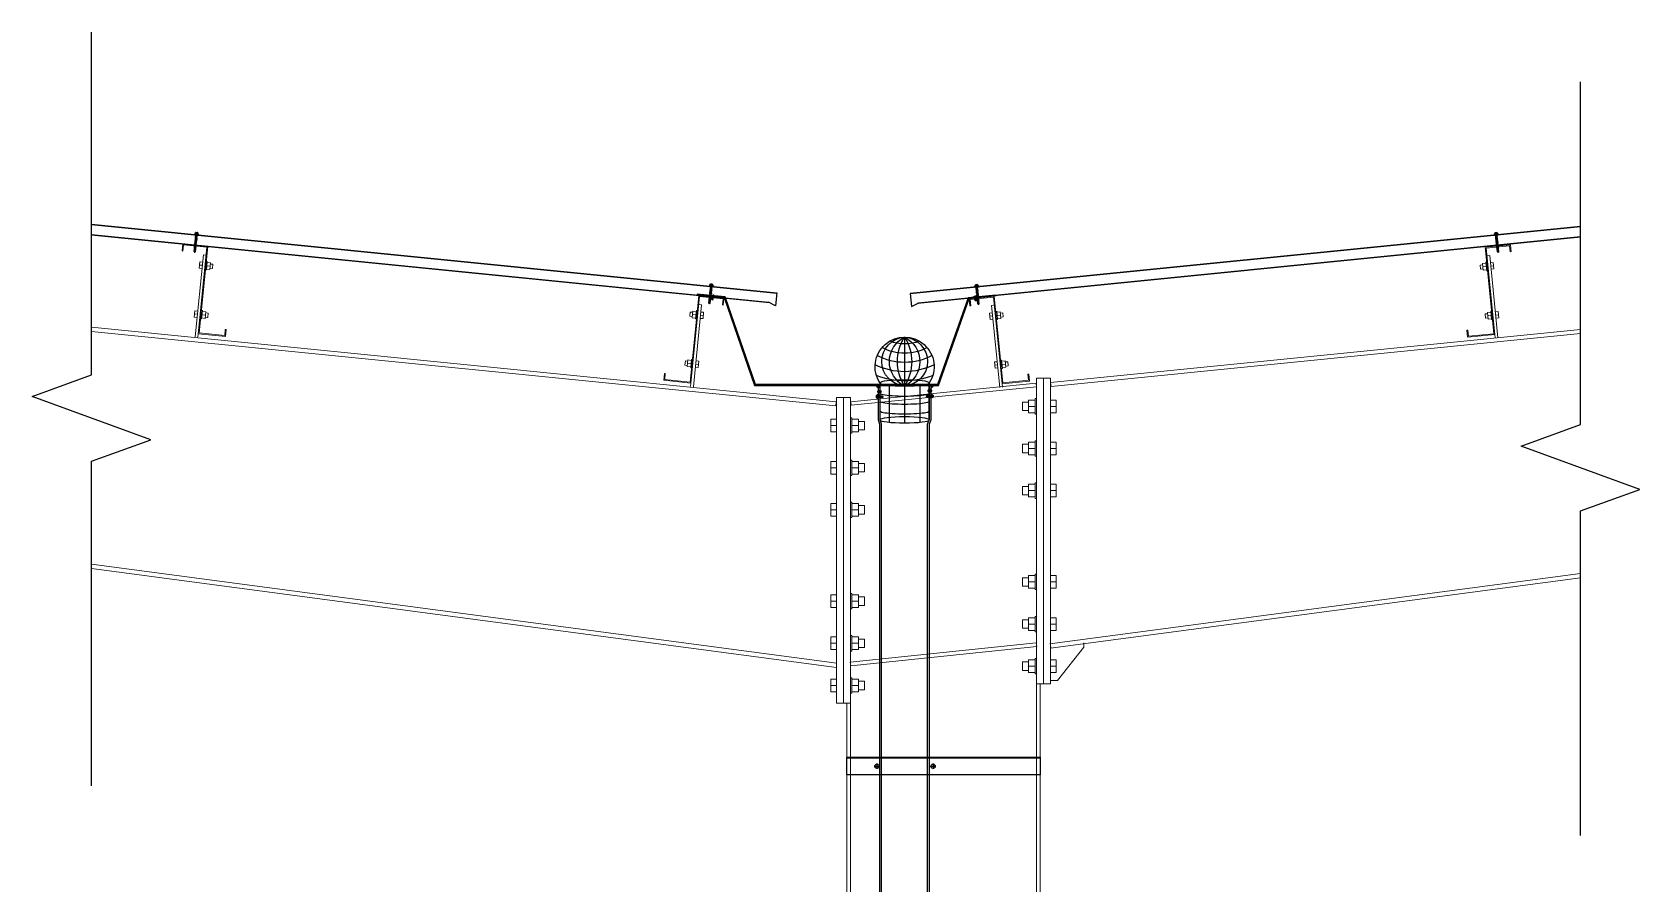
# Model space of a CAD drawing. Header units: inches. Extents: x 1359 to 46357, y -3807 to 191.
# Drawn here: x 24015.76 to 24061.56, y -758.87 to -734.62 of the extents above; entities that cross this region are included whole.
import ezdxf

# ---------------------------------------------------------------- set-up
doc = ezdxf.new("R2010")
doc.units = ezdxf.units.IN
doc.header["$MEASUREMENT"] = 0
doc.linetypes.add('DASHED2', pattern=[9.525, 6.35, -3.175])
for name, color, linetype in [('2', 2, 'Continuous'), ('DOWNPOUT', 52, 'Continuous'), ('flashing', 6, 'Continuous'), ('ROOFING', 4, 'Continuous'), ('STRUCTURE', 1, 'Continuous')]:
    doc.layers.add(name, color=color, linetype=linetype)
for name, color, linetype, lineweight in [('Bolt', 1, 'Continuous', 0), ('Part', 1, 'Continuous', 0), ('S-STEEL-BEAM', 3, 'Continuous', 0)]:
    doc.layers.add(name, color=color, linetype=linetype, lineweight=lineweight)

# ---------------------------------------------------------------- blocks, each defined once
blk = doc.blocks.new('*A550')
at = {"layer": 'S-STEEL-BEAM', "color": 2, "linetype": 'Continuous', "lineweight": 0}
for p, q in [((225.183, 328.905), (225.133, 328.905)), ((225.133, 328.905), (225.133, 316.326)), ((225.183, 328.905), (225.183, 316.326)), ((225.183, 316.326), (225.133, 316.326))]:
    blk.add_line(p, q, dxfattribs=at)
blk = doc.blocks.new('*A551')
at = {"layer": 'S-STEEL-BEAM', "color": 2, "linetype": 'Continuous', "lineweight": 0}
for p, q in [((222.483, 328.631), (222.433, 328.631)), ((222.433, 328.631), (222.433, 316.326)), ((222.483, 328.631), (222.483, 316.326)), ((222.483, 316.326), (222.433, 316.326))]:
    blk.add_line(p, q, dxfattribs=at)
blk = doc.blocks.new('*A552')
at = {"layer": 'S-STEEL-BEAM', "color": 2, "linetype": 'Continuous', "lineweight": 0}
blk.add_line((222.483, 332.87), (222.493, 332.871), dxfattribs=at)
blk = doc.blocks.new('*A570')
at = {"layer": 'S-STEEL-BEAM', "color": 2, "linetype": 'Continuous', "lineweight": 0}
for p, q in [((231.549, 335.008), (231.588, 335.012)), ((231.705, 333.843), (231.588, 335.012)), ((231.665, 333.839), (231.66, 333.889))]:
    blk.add_line(p, q, dxfattribs=at)
blk = doc.blocks.new('*A571')
at = {"layer": 'Bolt', "color": 7, "linetype": 'Continuous', "lineweight": 0}
for p, q in [((231.451, 334.878), (231.486, 334.881)), ((231.451, 334.878), (231.457, 334.818)), ((231.457, 334.818), (231.492, 334.822)), ((231.484, 334.899), (231.534, 334.904)), ((231.494, 334.804), (231.484, 334.899)), ((231.489, 334.851), (231.539, 334.856)), ((231.494, 334.804), (231.543, 334.809)), ((231.533, 334.916), (231.545, 334.917)), ((231.533, 334.916), (231.545, 334.797)), ((231.545, 334.797), (231.557, 334.798)), ((231.599, 334.908), (231.638, 334.912)), ((231.603, 334.863), (231.643, 334.867)), ((231.608, 334.818), (231.647, 334.822)), ((231.638, 334.912), (231.647, 334.822)), ((231.521, 334.181), (231.556, 334.185)), ((231.521, 334.181), (231.527, 334.122)), ((231.527, 334.122), (231.561, 334.125)), ((231.554, 334.202), (231.604, 334.207)), ((231.563, 334.108), (231.554, 334.202)), ((231.558, 334.155), (231.608, 334.16)), ((231.563, 334.108), (231.613, 334.113)), ((231.602, 334.22), (231.615, 334.221)), ((231.602, 334.22), (231.614, 334.1)), ((231.614, 334.1), (231.627, 334.101)), ((231.668, 334.211), (231.708, 334.215)), ((231.673, 334.166), (231.712, 334.17)), ((231.677, 334.122), (231.717, 334.125)), ((231.708, 334.215), (231.717, 334.125))]:
    blk.add_line(p, q, dxfattribs=at)
blk = doc.blocks.new('*A572')
at = {"layer": 'S-STEEL-BEAM', "color": 2, "linetype": 'Continuous', "lineweight": 0}
for p, q in [((225.333, 329.425), (225.341, 329.426)), ((225.808, 329.425), (225.433, 328.95)), ((225.808, 329.488), (225.808, 329.425)), ((225.433, 328.95), (225.333, 328.95))]:
    blk.add_line(p, q, dxfattribs=at)
blk = doc.blocks.new('*A573')
at = {"layer": 'Bolt', "color": 7, "linetype": 'Continuous', "lineweight": 0}
for p, q in [((225.113, 332.965), (225.113, 332.745)), ((225.113, 332.965), (225.133, 332.965)), ((224.933, 332.915), (224.933, 332.795)), ((224.933, 332.915), (225.018, 332.915)), ((224.933, 332.795), (225.018, 332.795)), ((225.018, 332.945), (225.018, 332.765)), ((225.018, 332.945), (225.113, 332.945)), ((225.018, 332.855), (225.113, 332.855)), ((225.018, 332.765), (225.113, 332.765)), ((225.113, 332.745), (225.133, 332.745)), ((225.333, 332.945), (225.412, 332.945)), ((225.333, 332.855), (225.412, 332.855)), ((225.333, 332.765), (225.412, 332.765)), ((225.412, 332.945), (225.412, 332.765)), ((224.933, 332.315), (224.933, 332.195)), ((224.933, 332.315), (225.018, 332.315)), ((225.018, 332.345), (225.018, 332.165)), ((225.018, 332.345), (225.113, 332.345)), ((225.113, 332.365), (225.113, 332.145)), ((225.113, 332.365), (225.133, 332.365)), ((225.333, 332.345), (225.412, 332.345)), ((225.412, 332.345), (225.412, 332.165)), ((224.933, 332.195), (225.018, 332.195)), ((225.018, 332.255), (225.113, 332.255)), ((225.018, 332.165), (225.113, 332.165)), ((225.113, 332.145), (225.133, 332.145)), ((225.333, 332.255), (225.412, 332.255)), ((225.333, 332.165), (225.412, 332.165)), ((224.933, 331.715), (224.933, 331.595)), ((224.933, 331.715), (225.018, 331.715)), ((224.933, 331.595), (225.018, 331.595)), ((225.018, 331.745), (225.018, 331.565)), ((225.018, 331.745), (225.113, 331.745)), ((225.018, 331.655), (225.113, 331.655)), ((225.113, 331.765), (225.113, 331.545)), ((225.113, 331.765), (225.133, 331.765)), ((225.333, 331.745), (225.412, 331.745)), ((225.333, 331.655), (225.412, 331.655)), ((225.412, 331.745), (225.412, 331.565)), ((225.018, 331.565), (225.113, 331.565)), ((225.113, 331.545), (225.133, 331.545)), ((225.333, 331.565), (225.412, 331.565)), ((225.018, 330.445), (225.018, 330.265)), ((225.018, 330.445), (225.113, 330.445)), ((225.113, 330.465), (225.113, 330.245)), ((225.113, 330.465), (225.133, 330.465)), ((225.333, 330.445), (225.412, 330.445)), ((225.412, 330.445), (225.412, 330.265)), ((224.933, 330.415), (224.933, 330.295)), ((224.933, 330.415), (225.018, 330.415)), ((224.933, 330.295), (225.018, 330.295)), ((225.018, 330.355), (225.113, 330.355)), ((225.018, 330.265), (225.113, 330.265)), ((225.113, 330.245), (225.133, 330.245)), ((225.333, 330.355), (225.412, 330.355)), ((225.333, 330.265), (225.412, 330.265)), ((224.933, 329.815), (224.933, 329.695)), ((224.933, 329.815), (225.018, 329.815)), ((225.018, 329.845), (225.018, 329.665)), ((225.018, 329.845), (225.113, 329.845)), ((225.018, 329.755), (225.113, 329.755)), ((225.113, 329.865), (225.113, 329.645)), ((225.113, 329.865), (225.133, 329.865)), ((225.333, 329.845), (225.412, 329.845)), ((225.333, 329.755), (225.412, 329.755)), ((225.412, 329.845), (225.412, 329.665)), ((224.933, 329.695), (225.018, 329.695)), ((225.018, 329.665), (225.113, 329.665)), ((225.113, 329.645), (225.133, 329.645)), ((225.333, 329.665), (225.412, 329.665)), ((224.933, 329.215), (224.933, 329.095)), ((224.933, 329.215), (225.018, 329.215)), ((224.933, 329.095), (225.018, 329.095)), ((225.018, 329.245), (225.018, 329.065)), ((225.018, 329.245), (225.113, 329.245)), ((225.018, 329.155), (225.113, 329.155)), ((225.018, 329.065), (225.113, 329.065)), ((225.113, 329.265), (225.113, 329.045)), ((225.113, 329.265), (225.133, 329.265)), ((225.333, 329.245), (225.412, 329.245)), ((225.333, 329.155), (225.412, 329.155)), ((225.333, 329.065), (225.412, 329.065)), ((225.412, 329.245), (225.412, 329.065)), ((225.113, 329.045), (225.133, 329.045))]:
    blk.add_line(p, q, dxfattribs=at)
blk = doc.blocks.new('*A574')
at = {"layer": 'S-STEEL-BEAM', "color": 2, "linetype": 'Continuous', "lineweight": 0}
for p, q in [((222.283, 328.631), (222.283, 332.981)), ((222.283, 332.981), (222.383, 332.981)), ((222.383, 328.631), (222.383, 332.981)), ((222.283, 328.631), (222.383, 328.631))]:
    blk.add_line(p, q, dxfattribs=at)
blk = doc.blocks.new('*A575')
at = {"layer": 'S-STEEL-BEAM', "color": 2, "linetype": 'Continuous', "lineweight": 0}
for p, q in [((222.383, 328.631), (222.383, 332.981)), ((222.383, 332.981), (222.483, 332.981)), ((222.483, 328.631), (222.483, 332.981)), ((222.383, 328.631), (222.483, 328.631))]:
    blk.add_line(p, q, dxfattribs=at)
blk = doc.blocks.new('*A576')
at = {"layer": 'Bolt', "color": 7, "linetype": 'Continuous', "lineweight": 0}
for p, q in [((222.204, 332.671), (222.283, 332.671)), ((222.204, 332.671), (222.204, 332.491)), ((222.204, 332.581), (222.283, 332.581)), ((222.483, 332.691), (222.503, 332.691)), ((222.503, 332.691), (222.503, 332.471)), ((222.503, 332.671), (222.598, 332.671)), ((222.503, 332.581), (222.598, 332.581)), ((222.598, 332.671), (222.598, 332.491)), ((222.598, 332.641), (222.683, 332.641)), ((222.598, 332.521), (222.683, 332.521)), ((222.683, 332.641), (222.683, 332.521)), ((222.204, 332.491), (222.283, 332.491)), ((222.483, 332.471), (222.503, 332.471)), ((222.598, 332.491), (222.503, 332.491)), ((222.204, 332.071), (222.283, 332.071)), ((222.204, 332.071), (222.204, 331.891)), ((222.483, 332.091), (222.503, 332.091)), ((222.503, 332.091), (222.503, 331.871)), ((222.503, 332.071), (222.598, 332.071)), ((222.598, 332.071), (222.598, 331.891)), ((222.598, 332.041), (222.683, 332.041)), ((222.683, 332.041), (222.683, 331.921)), ((222.204, 331.981), (222.283, 331.981)), ((222.204, 331.891), (222.283, 331.891)), ((222.483, 331.871), (222.503, 331.871)), ((222.503, 331.981), (222.598, 331.981)), ((222.598, 331.891), (222.503, 331.891)), ((222.598, 331.921), (222.683, 331.921)), ((222.204, 331.471), (222.283, 331.471)), ((222.204, 331.471), (222.204, 331.291)), ((222.204, 331.381), (222.283, 331.381)), ((222.483, 331.491), (222.503, 331.491)), ((222.503, 331.491), (222.503, 331.271)), ((222.503, 331.471), (222.598, 331.471)), ((222.503, 331.381), (222.598, 331.381)), ((222.598, 331.471), (222.598, 331.291)), ((222.598, 331.441), (222.683, 331.441)), ((222.683, 331.441), (222.683, 331.321)), ((222.204, 331.291), (222.283, 331.291)), ((222.483, 331.271), (222.503, 331.271)), ((222.598, 331.291), (222.503, 331.291)), ((222.598, 331.321), (222.683, 331.321)), ((222.204, 330.171), (222.283, 330.171)), ((222.204, 330.171), (222.204, 329.991)), ((222.204, 330.081), (222.283, 330.081)), ((222.204, 329.991), (222.283, 329.991)), ((222.483, 330.191), (222.503, 330.191)), ((222.503, 330.191), (222.503, 329.971)), ((222.503, 330.171), (222.598, 330.171)), ((222.503, 330.081), (222.598, 330.081)), ((222.598, 329.991), (222.503, 329.991)), ((222.598, 330.171), (222.598, 329.991)), ((222.598, 330.141), (222.683, 330.141)), ((222.598, 330.021), (222.683, 330.021)), ((222.683, 330.141), (222.683, 330.021)), ((222.483, 329.971), (222.503, 329.971)), ((222.204, 329.571), (222.283, 329.571)), ((222.204, 329.571), (222.204, 329.391)), ((222.483, 329.591), (222.503, 329.591)), ((222.503, 329.591), (222.503, 329.371)), ((222.503, 329.571), (222.598, 329.571)), ((222.598, 329.571), (222.598, 329.391)), ((222.598, 329.541), (222.683, 329.541)), ((222.683, 329.541), (222.683, 329.421)), ((222.204, 329.481), (222.283, 329.481)), ((222.204, 329.391), (222.283, 329.391)), ((222.483, 329.371), (222.503, 329.371)), ((222.503, 329.481), (222.598, 329.481)), ((222.598, 329.391), (222.503, 329.391)), ((222.598, 329.421), (222.683, 329.421)), ((222.204, 328.971), (222.283, 328.971)), ((222.204, 328.971), (222.204, 328.791)), ((222.204, 328.881), (222.283, 328.881)), ((222.483, 328.991), (222.503, 328.991)), ((222.503, 328.991), (222.503, 328.771)), ((222.503, 328.971), (222.598, 328.971)), ((222.503, 328.881), (222.598, 328.881)), ((222.598, 328.971), (222.598, 328.791)), ((222.598, 328.941), (222.683, 328.941)), ((222.683, 328.941), (222.683, 328.821)), ((222.204, 328.791), (222.283, 328.791)), ((222.483, 328.771), (222.503, 328.771)), ((222.598, 328.791), (222.503, 328.791)), ((222.598, 328.821), (222.683, 328.821))]:
    blk.add_line(p, q, dxfattribs=at)
blk = doc.blocks.new('*A577')
at = {"layer": 'Bolt', "color": 7, "linetype": 'Continuous', "lineweight": 0}
for p, q in [((220.202, 334.198), (220.196, 334.138)), ((220.196, 334.138), (220.23, 334.135)), ((220.202, 334.198), (220.236, 334.194)), ((220.229, 334.117), (220.238, 334.212)), ((220.229, 334.117), (220.278, 334.112)), ((220.233, 334.165), (220.283, 334.16)), ((220.238, 334.212), (220.288, 334.207)), ((220.289, 334.219), (220.277, 334.1)), ((220.277, 334.1), (220.29, 334.099)), ((220.289, 334.219), (220.302, 334.218)), ((220.343, 334.108), (220.383, 334.104)), ((220.348, 334.153), (220.387, 334.149)), ((220.352, 334.198), (220.392, 334.194)), ((220.392, 334.194), (220.383, 334.104)), ((220.132, 333.501), (220.126, 333.442)), ((220.126, 333.442), (220.161, 333.438)), ((220.132, 333.501), (220.167, 333.498)), ((220.159, 333.421), (220.168, 333.515)), ((220.159, 333.421), (220.209, 333.416)), ((220.164, 333.468), (220.214, 333.463)), ((220.168, 333.515), (220.218, 333.51)), ((220.219, 333.523), (220.208, 333.403)), ((220.219, 333.523), (220.232, 333.522)), ((220.274, 333.412), (220.313, 333.408)), ((220.278, 333.457), (220.318, 333.453)), ((220.283, 333.501), (220.322, 333.497)), ((220.322, 333.497), (220.313, 333.408)), ((220.208, 333.403), (220.22, 333.402))]:
    blk.add_line(p, q, dxfattribs=at)
blk = doc.blocks.new('*A578')
at = {"layer": 'S-STEEL-BEAM', "color": 2, "linetype": 'Continuous', "lineweight": 0}
for p, q in [((222.488, 332.921), (225.128, 333.185)), ((225.128, 333.185), (225.133, 333.135)), ((222.493, 332.871), (225.133, 333.135)), ((222.493, 332.871), (222.488, 332.921))]:
    blk.add_line(p, q, dxfattribs=at)
blk = doc.blocks.new('*A579')
at = {"layer": 'S-STEEL-BEAM', "color": 2, "linetype": 'Continuous', "lineweight": 0}
for p, q in [((222.48, 329.211), (225.13, 329.486)), ((225.136, 329.436), (222.486, 329.161)), ((225.13, 329.486), (225.136, 329.436)), ((222.486, 329.161), (222.48, 329.211))]:
    blk.add_line(p, q, dxfattribs=at)
blk = doc.blocks.new('*A580')
at = {"layer": 'S-STEEL-BEAM', "color": 2, "linetype": 'Continuous', "lineweight": 0}
for p, q in [((225.233, 328.905), (225.233, 333.255)), ((225.233, 333.255), (225.333, 333.255)), ((225.333, 328.905), (225.333, 333.255)), ((225.233, 328.905), (225.333, 328.905))]:
    blk.add_line(p, q, dxfattribs=at)
blk = doc.blocks.new('*A581')
at = {"layer": 'S-STEEL-BEAM', "color": 2, "linetype": 'Continuous', "lineweight": 0}
for p, q in [((225.133, 328.905), (225.133, 333.255)), ((225.133, 333.255), (225.233, 333.255)), ((225.233, 328.905), (225.233, 333.255)), ((225.133, 328.905), (225.233, 328.905))]:
    blk.add_line(p, q, dxfattribs=at)
blk = doc.blocks.new('*A589')
at = {"layer": 'S-STEEL-BEAM', "color": 2, "linetype": 'Continuous', "lineweight": 0}
for p, q in [((213.266, 335.012), (213.149, 333.845)), ((213.305, 335.008), (213.266, 335.012)), ((213.189, 333.841), (213.194, 333.889))]:
    blk.add_line(p, q, dxfattribs=at)
blk = doc.blocks.new('*A590')
at = {"layer": 'Bolt', "color": 7, "linetype": 'Continuous', "lineweight": 0}
for p, q in [((213.207, 334.822), (213.216, 334.912)), ((213.246, 334.818), (213.207, 334.822)), ((213.211, 334.867), (213.251, 334.863)), ((213.216, 334.912), (213.255, 334.908)), ((213.297, 334.798), (213.309, 334.797)), ((213.309, 334.917), (213.321, 334.916)), ((213.321, 334.916), (213.309, 334.797)), ((213.311, 334.809), (213.36, 334.804)), ((213.315, 334.856), (213.365, 334.851)), ((213.37, 334.899), (213.32, 334.904)), ((213.36, 334.804), (213.37, 334.899)), ((213.362, 334.822), (213.397, 334.818)), ((213.368, 334.881), (213.403, 334.878)), ((213.397, 334.822), (213.403, 334.878)), ((213.397, 334.818), (213.397, 334.822)), ((213.137, 334.125), (213.146, 334.215)), ((213.177, 334.122), (213.137, 334.125)), ((213.142, 334.17), (213.181, 334.166)), ((213.146, 334.215), (213.186, 334.211)), ((213.227, 334.101), (213.24, 334.1)), ((213.239, 334.221), (213.252, 334.22)), ((213.252, 334.22), (213.24, 334.1)), ((213.241, 334.113), (213.291, 334.108)), ((213.246, 334.16), (213.296, 334.155)), ((213.3, 334.202), (213.251, 334.207)), ((213.291, 334.108), (213.3, 334.202)), ((213.293, 334.125), (213.327, 334.122)), ((213.299, 334.185), (213.333, 334.181)), ((213.327, 334.122), (213.328, 334.126)), ((213.328, 334.126), (213.333, 334.181))]:
    blk.add_line(p, q, dxfattribs=at)
blk = doc.blocks.new('*A591')
at = {"layer": 'S-STEEL-BEAM', "color": 2, "linetype": 'Continuous', "lineweight": 0}
for p, q in [((220.246, 333.135), (220.363, 334.302)), ((220.323, 334.306), (220.363, 334.302)), ((220.206, 333.139), (220.211, 333.187))]:
    blk.add_line(p, q, dxfattribs=at)
blk = doc.blocks.new('*A592')
at = {"layer": 'S-STEEL-BEAM', "color": 2, "linetype": 'Continuous', "lineweight": 0}
for p, q in [((224.173, 334.396), (224.531, 334.432)), ((224.183, 334.297), (224.173, 334.396)), ((224.52, 334.418), (224.187, 334.385)), ((224.187, 334.385), (224.195, 334.298)), ((224.643, 333.187), (224.52, 334.418)), ((224.531, 334.432), (224.654, 333.201)), ((224.195, 334.298), (224.183, 334.297)), ((224.643, 333.187), (225.031, 333.226)), ((224.654, 333.201), (225.017, 333.237)), ((225.009, 333.324), (225.021, 333.325)), ((225.017, 333.237), (225.009, 333.324)), ((225.021, 333.325), (225.031, 333.226))]:
    blk.add_line(p, q, dxfattribs=at)
blk = doc.blocks.new('*A593')
at = {"layer": 'S-STEEL-BEAM', "color": 2, "linetype": 'Continuous', "lineweight": 0}
for p, q in [((231.524, 335.131), (231.882, 335.167)), ((231.647, 333.9), (231.524, 335.131)), ((231.871, 335.153), (231.537, 335.12)), ((231.66, 333.889), (231.537, 335.12)), ((231.879, 335.066), (231.871, 335.153)), ((231.892, 335.068), (231.879, 335.066)), ((231.882, 335.167), (231.892, 335.068)), ((231.262, 333.949), (231.275, 333.951)), ((231.272, 333.85), (231.262, 333.949)), ((231.66, 333.889), (231.272, 333.85)), ((231.275, 333.951), (231.284, 333.864)), ((231.284, 333.864), (231.647, 333.9))]:
    blk.add_line(p, q, dxfattribs=at)
blk = doc.blocks.new('*A600')
at = {"layer": 'S-STEEL-BEAM', "color": 2, "linetype": 'Continuous', "lineweight": 0}
for p, q in [((220.2, 333.201), (220.323, 334.432)), ((220.211, 333.187), (220.334, 334.418)), ((220.323, 334.432), (220.681, 334.396)), ((220.668, 334.385), (220.334, 334.418)), ((220.659, 334.298), (220.668, 334.385)), ((220.681, 334.396), (220.671, 334.297)), ((220.671, 334.297), (220.659, 334.298)), ((219.823, 333.226), (219.833, 333.325)), ((220.211, 333.187), (219.823, 333.226)), ((219.833, 333.325), (219.845, 333.324)), ((219.845, 333.324), (219.837, 333.237)), ((219.837, 333.237), (220.2, 333.201))]:
    blk.add_line(p, q, dxfattribs=at)
blk = doc.blocks.new('*A601')
at = {"layer": 'S-STEEL-BEAM', "color": 2, "linetype": 'Continuous', "lineweight": 0}
for p, q in [((212.962, 335.068), (212.972, 335.167)), ((212.975, 335.066), (212.962, 335.068)), ((212.972, 335.167), (213.33, 335.131)), ((212.983, 335.153), (212.975, 335.066)), ((213.317, 335.12), (212.983, 335.153)), ((213.194, 333.889), (213.317, 335.12)), ((213.33, 335.131), (213.207, 333.9)), ((213.194, 333.889), (213.582, 333.85)), ((213.207, 333.9), (213.57, 333.864)), ((213.57, 333.864), (213.579, 333.951)), ((213.579, 333.951), (213.592, 333.949)), ((213.582, 333.85), (213.592, 333.949))]:
    blk.add_line(p, q, dxfattribs=at)
blk = doc.blocks.new('*A602')
at = {"layer": 'Bolt', "color": 7, "linetype": 'Continuous', "lineweight": 0}
for p, q in [((224.462, 334.194), (224.502, 334.198)), ((224.471, 334.104), (224.462, 334.194)), ((224.467, 334.149), (224.506, 334.153)), ((224.511, 334.108), (224.471, 334.104)), ((224.552, 334.218), (224.565, 334.219)), ((224.564, 334.099), (224.577, 334.1)), ((224.565, 334.219), (224.577, 334.1)), ((224.616, 334.212), (224.566, 334.207)), ((224.571, 334.16), (224.621, 334.165)), ((224.576, 334.112), (224.625, 334.117)), ((224.625, 334.117), (224.616, 334.212)), ((224.618, 334.194), (224.652, 334.198)), ((224.624, 334.135), (224.658, 334.138)), ((224.658, 334.142), (224.652, 334.198)), ((224.658, 334.138), (224.658, 334.142)), ((224.532, 333.497), (224.571, 333.501)), ((224.541, 333.408), (224.532, 333.497)), ((224.536, 333.453), (224.576, 333.457)), ((224.58, 333.412), (224.541, 333.408)), ((224.622, 333.522), (224.635, 333.523)), ((224.635, 333.523), (224.646, 333.403)), ((224.686, 333.515), (224.636, 333.51)), ((224.64, 333.463), (224.69, 333.468)), ((224.645, 333.416), (224.695, 333.421)), ((224.695, 333.421), (224.686, 333.515)), ((224.687, 333.498), (224.722, 333.501)), ((224.693, 333.438), (224.728, 333.442)), ((224.728, 333.446), (224.722, 333.501)), ((224.728, 333.442), (224.728, 333.446)), ((224.634, 333.402), (224.646, 333.403))]:
    blk.add_line(p, q, dxfattribs=at)
blk = doc.blocks.new('*A603')
at = {"layer": 'S-STEEL-BEAM', "color": 2, "linetype": 'Continuous', "lineweight": 0}
for p, q in [((224.531, 334.306), (224.491, 334.302)), ((224.491, 334.302), (224.608, 333.133)), ((224.648, 333.137), (224.643, 333.187))]:
    blk.add_line(p, q, dxfattribs=at)
blk = doc.blocks.new('A$C26A6701F')
at = {"layer": 'STRUCTURE', "color": 1, "linetype": 'Continuous'}
for p, q in [((0, 17.2), (1.3, 17.5)), ((0, 17.1), (0, 17.2)), ((0, 17.2), (4, 17.2)), ((4, 17.1), (0, 17.1)), ((3.9, 16.7), (0.1, 16.7)), ((0.4, 17.8), (3.6, 17.8)), ((0.4, 17.6), (1.2, 17.6)), ((0.9, 17.8), (0.9, 18.8)), ((1, 17.8), (1, 18.6)), ((1.1, 18.9), (2.9, 18.9)), ((1.2, 16.7), (1.1, 16.7)), ((1.1, 16.7), (1.4, 16.6)), ((1.1, 16.7), (1.4, 16.7)), ((1.1, 16.2), (2.9, 16.5)), ((1.4, 16.4), (1.1, 16.2)), ((1.1, 16.2), (1.4, 16.1)), ((1.1, 15.7), (2.9, 16)), ((1.4, 15.9), (1.1, 15.7)), ((1.1, 15.7), (1.4, 15.6)), ((1.4, 15.5), (1.1, 15.2)), ((1.1, 15.2), (2.9, 15.5)), ((1.2, 17.6), (2.8, 17.6)), ((1.3, 17.5), (1.3, 17.6)), ((1.3, 17.5), (2.7, 17.5)), ((1.4, 16.6), (2.4, 16.7)), ((2.7, 16.6), (1.4, 16.4)), ((1.4, 16.4), (1.4, 16.6)), ((1.4, 16.1), (2.7, 16.3)), ((2.7, 16.1), (1.4, 15.9)), ((1.4, 15.9), (1.4, 16.1)), ((1.4, 15.6), (2.7, 15.8)), ((2.7, 15.6), (1.4, 15.5)), ((1.4, 15.5), (1.4, 15.6)), ((1.4, 15.1), (2.7, 15.3)), ((1.9, 18.6), (2, 17.8)), ((2, 17.8), (2.1, 18.6)), ((2.7, 17.5), (2.7, 17.6)), ((2.7, 17.5), (4, 17.2)), ((2.7, 16.6), (2.7, 16.7)), ((2.7, 16.6), (2.9, 16.5)), ((2.7, 16.3), (2.9, 16.5)), ((2.7, 16.1), (2.7, 16.3)), ((2.7, 16.1), (2.9, 16)), ((2.7, 15.8), (2.9, 16)), ((2.7, 15.6), (2.7, 15.8)), ((2.7, 15.6), (2.9, 15.5)), ((2.7, 15.3), (2.9, 15.5)), ((2.7, 15.2), (2.7, 15.3)), ((2.8, 17.6), (3.6, 17.6)), ((3, 18.6), (3, 17.8)), ((3.1, 17.8), (3.1, 18.8)), ((4, 17.2), (4, 17.1)), ((1, 6.2), (2.8, 6.5)), ((1.3, 6.4), (1, 6.2)), ((1, 6.2), (1.3, 6.1)), ((1.3, 6), (1, 5.8)), ((1, 5.8), (2.8, 6)), ((1, 5.8), (1.3, 5.6)), ((1, 5.3), (2.8, 5.6)), ((1.3, 5.5), (1, 5.3)), ((1, 5.3), (1.3, 5.2)), ((1, 4.8), (2.8, 5.1)), ((1.3, 5), (1, 4.8)), ((1, 4.8), (1.3, 4.7)), ((1, 4.3), (2.8, 4.6)), ((1.3, 4.5), (1, 4.3)), ((1, 4.3), (1.3, 4.2)), ((1.3, 4.1), (1, 3.9)), ((1, 3.9), (2.8, 4.1)), ((1, 3.9), (1.3, 3.8)), ((1.3, 3.6), (1, 3.4)), ((1, 3.4), (2.3, 3.6)), ((1, 3.4), (1.3, 3.3)), ((1.1, 15.2), (1.4, 15.1)), ((1.4, 15), (1.1, 14.8)), ((1.1, 14.8), (2.9, 15)), ((1.1, 14.8), (1.4, 14.7)), ((1.1, 14.3), (2.9, 14.6)), ((1.4, 14.5), (1.1, 14.3)), ((1.1, 14.3), (1.4, 14.2)), ((1.1, 13.8), (2.9, 14.1)), ((1.4, 14), (1.1, 13.8)), ((1.1, 13.8), (1.4, 13.7)), ((1.4, 13.6), (1.1, 13.3)), ((1.1, 13.3), (2.9, 13.6)), ((1.1, 13.3), (1.4, 13.2)), ((1.1, 12.9), (2.9, 13.2)), ((1.4, 13.1), (1.1, 12.9)), ((1.1, 12.9), (1.4, 12.8)), ((1.1, 12.4), (2.9, 12.7)), ((1.4, 12.6), (1.1, 12.4)), ((1.1, 12.4), (1.4, 12.3)), ((1.1, 11.9), (2.9, 12.2)), ((1.4, 12.1), (1.1, 11.9)), ((1.1, 11.9), (1.4, 11.8)), ((1.4, 11.7), (1.1, 11.5)), ((1.1, 11.5), (2.9, 11.7)), ((1.1, 11.5), (1.4, 11.3)), ((1.1, 11), (2.9, 11.3)), ((1.4, 11.2), (1.1, 11)), ((1.1, 11), (1.3, 10.9)), ((1.1, 10.5), (2.9, 10.8)), ((1.4, 10.7), (1.1, 10.5)), ((1.1, 10.5), (1.3, 10.4)), ((1.1, 10), (2.9, 10.3)), ((1.3, 10.2), (1.1, 10)), ((1.1, 10), (1.3, 9.9)), ((1.3, 9.8), (1.1, 9.6)), ((1.1, 9.6), (2.9, 9.8)), ((1.1, 9.6), (1.3, 9.4)), ((1.1, 9.1), (2.8, 9.4)), ((1.3, 9.3), (1.1, 9.1)), ((1.1, 9.1), (1.3, 9)), ((1.1, 8.6), (2.8, 8.9)), ((1.3, 8.8), (1.1, 8.6)), ((1.1, 8.6), (1.3, 8.5)), ((1.1, 8.1), (2.8, 8.4)), ((1.3, 8.3), (1.1, 8.1)), ((1.1, 8.1), (1.3, 8)), ((1.3, 7.9), (1.1, 7.7)), ((1.1, 7.7), (2.8, 7.9)), ((1.1, 7.7), (1.3, 7.5)), ((1.1, 7.2), (2.8, 7.5)), ((1.3, 7.4), (1.1, 7.2)), ((1.1, 7.2), (1.3, 7.1)), ((1.1, 6.7), (2.8, 7)), ((1.3, 6.9), (1.1, 6.7)), ((1.1, 6.7), (1.3, 6.6)), ((1.3, 10.7), (1.3, 10.9)), ((1.3, 10.4), (2.7, 10.6)), ((2.7, 10.4), (1.3, 10.2)), ((1.3, 10.2), (1.3, 10.4)), ((1.3, 9.9), (2.7, 10.1)), ((2.7, 9.9), (1.3, 9.8)), ((1.3, 9.9), (1.3, 9.8)), ((1.3, 9.4), (2.7, 9.6)), ((2.6, 9.5), (1.3, 9.3)), ((1.3, 9.3), (1.3, 9.4)), ((1.3, 9), (2.7, 9.2)), ((2.6, 9), (1.3, 8.8)), ((1.3, 8.8), (1.3, 9)), ((1.3, 8.5), (2.7, 8.7)), ((2.6, 8.5), (1.3, 8.3)), ((1.3, 8.3), (1.3, 8.5)), ((1.3, 8), (2.7, 8.2)), ((2.6, 8), (1.3, 7.9)), ((1.3, 7.9), (1.3, 8)), ((1.3, 7.5), (2.7, 7.7)), ((2.6, 7.6), (1.3, 7.4)), ((1.3, 7.4), (1.3, 7.5)), ((1.3, 7.1), (2.7, 7.3)), ((2.6, 7.1), (1.3, 6.9)), ((1.3, 6.9), (1.3, 7.1)), ((1.3, 6.6), (2.7, 6.8)), ((2.6, 6.6), (1.3, 6.4)), ((1.3, 6.4), (1.3, 6.6)), ((1.3, 6.1), (2.6, 6.3)), ((2.6, 6.1), (1.3, 6)), ((1.3, 6), (1.3, 6.1)), ((1.3, 5.6), (2.6, 5.8)), ((2.6, 5.7), (1.3, 5.5)), ((1.3, 5.5), (1.3, 5.6)), ((1.3, 5.2), (2.6, 5.4)), ((2.6, 5.2), (1.3, 5)), ((1.3, 5), (1.3, 5.2)), ((1.3, 4.7), (2.6, 4.9)), ((2.6, 4.7), (1.3, 4.5)), ((1.3, 4.5), (1.3, 4.7)), ((1.3, 4.2), (2.6, 4.4)), ((2.6, 4.3), (1.3, 4.1)), ((1.3, 4.1), (1.3, 4.2)), ((1.3, 3.8), (2.6, 3.9)), ((1.3, 3.6), (1.3, 3.8)), ((2.3, 3.7), (1.3, 3.6)), ((1.3, 3.3), (2.2, 3.4)), ((1.3, 0.6), (1.3, 3.3)), ((1.3, 0.6), (1.4, 0.8)), ((1.3, 0.6), (1.9, 0)), ((2.7, 15.2), (1.4, 15)), ((1.4, 15), (1.4, 15.1)), ((1.4, 14.7), (2.7, 14.9)), ((2.7, 14.7), (1.4, 14.5)), ((1.4, 14.5), (1.4, 14.7)), ((1.4, 14.2), (2.7, 14.4)), ((2.7, 14.2), (1.4, 14)), ((1.4, 14), (1.4, 14.2)), ((1.4, 13.7), (2.7, 13.9)), ((2.7, 13.7), (1.4, 13.6)), ((1.4, 13.6), (1.4, 13.7)), ((1.4, 13.2), (2.7, 13.4)), ((2.7, 13.3), (1.4, 13.1)), ((1.4, 13.2), (1.4, 13.1)), ((1.4, 12.8), (2.7, 13)), ((2.7, 12.8), (1.4, 12.6)), ((1.4, 12.6), (1.4, 12.8)), ((1.4, 12.3), (2.7, 12.5)), ((2.7, 12.3), (1.4, 12.1)), ((1.4, 12.1), (1.4, 12.3)), ((1.4, 11.8), (2.7, 12)), ((2.7, 11.8), (1.4, 11.7)), ((1.4, 11.7), (1.4, 11.8)), ((1.4, 11.3), (2.7, 11.5)), ((2.7, 11.4), (1.4, 11.2)), ((1.4, 11.2), (1.4, 11.3)), ((1.3, 10.9), (2.7, 11.1)), ((2.7, 10.9), (1.4, 10.7)), ((1.7, 0.8), (2, 0)), ((2, 0), (2.6, 0.6)), ((2, 0.1), (2.3, 0.6)), ((2.4, 1), (2.6, 3.7)), ((2.6, 3.8), (2.5, 3.8)), ((2.5, 3.6), (2.8, 3.7)), ((2.5, 3.5), (2.6, 3.5)), ((2.6, 9.5), (2.7, 9.6)), ((2.6, 9.5), (2.8, 9.4)), ((2.6, 9), (2.6, 9.2)), ((2.6, 9), (2.8, 8.9)), ((2.6, 8.5), (2.6, 8.7)), ((2.6, 8.5), (2.8, 8.4)), ((2.6, 8), (2.6, 8.2)), ((2.6, 8), (2.8, 7.9)), ((2.6, 7.6), (2.6, 7.7)), ((2.6, 7.6), (2.8, 7.5)), ((2.6, 7.1), (2.6, 7.3)), ((2.6, 7.1), (2.8, 7)), ((2.6, 6.6), (2.6, 6.8)), ((2.6, 6.6), (2.8, 6.5)), ((2.6, 6.3), (2.8, 6.5)), ((2.6, 6.1), (2.6, 6.3)), ((2.6, 6.1), (2.8, 6)), ((2.6, 5.8), (2.8, 6)), ((2.6, 5.7), (2.6, 5.8)), ((2.6, 5.7), (2.8, 5.6)), ((2.6, 5.4), (2.8, 5.6)), ((2.6, 5.2), (2.6, 5.4)), ((2.6, 5.2), (2.8, 5.1)), ((2.6, 4.9), (2.8, 5.1)), ((2.6, 4.7), (2.6, 4.9)), ((2.6, 4.7), (2.8, 4.6)), ((2.6, 4.4), (2.8, 4.6)), ((2.6, 4.3), (2.6, 4.4)), ((2.8, 4.1), (2.6, 4.3)), ((2.6, 3.9), (2.8, 4.1)), ((2.6, 3.8), (2.6, 3.9)), ((2.8, 3.7), (2.6, 3.8)), ((2.6, 3.5), (2.8, 3.7)), ((2.6, 0.6), (2.6, 3.5)), ((2.7, 15.2), (2.9, 15)), ((2.7, 14.9), (2.9, 15)), ((2.7, 14.7), (2.7, 14.9)), ((2.7, 14.7), (2.9, 14.6)), ((2.7, 14.4), (2.9, 14.6)), ((2.7, 14.2), (2.7, 14.4)), ((2.7, 14.2), (2.9, 14.1)), ((2.7, 13.9), (2.9, 14.1)), ((2.7, 13.7), (2.7, 13.9)), ((2.7, 13.7), (2.9, 13.6)), ((2.7, 13.4), (2.9, 13.6)), ((2.7, 13.4), (2.7, 13.3)), ((2.7, 13.3), (2.9, 13.2)), ((2.7, 13), (2.9, 13.2)), ((2.7, 12.8), (2.7, 13)), ((2.7, 12.8), (2.9, 12.7)), ((2.7, 12.5), (2.9, 12.7)), ((2.7, 12.3), (2.7, 12.5)), ((2.7, 12.3), (2.9, 12.2)), ((2.7, 12), (2.9, 12.2)), ((2.7, 11.8), (2.7, 12)), ((2.7, 11.8), (2.9, 11.7)), ((2.7, 11.5), (2.9, 11.7)), ((2.7, 11.4), (2.7, 11.5)), ((2.7, 11.4), (2.9, 11.3)), ((2.7, 11.1), (2.9, 11.3)), ((2.7, 10.9), (2.7, 11.1)), ((2.7, 10.9), (2.9, 10.8)), ((2.7, 10.6), (2.9, 10.8)), ((2.7, 10.4), (2.7, 10.6)), ((2.7, 10.4), (2.9, 10.3)), ((2.7, 10.1), (2.9, 10.3)), ((2.7, 10.1), (2.7, 9.9)), ((2.7, 9.9), (2.9, 9.8)), ((2.7, 9.6), (2.9, 9.8)), ((2.7, 9.2), (2.8, 9.4)), ((2.7, 8.7), (2.8, 8.9)), ((2.7, 8.2), (2.8, 8.4)), ((2.7, 7.7), (2.8, 7.9)), ((2.7, 7.3), (2.8, 7.5)), ((2.7, 6.8), (2.8, 7))]:
    blk.add_line(p, q, dxfattribs=at)
for centre, major_axis, ratio, start_param, end_param in [((-1.1, 16.7), (-0.822, 0.822), 1, 3.915086, 4.236522), ((0.4, 17.7), (0.0956, 0.0956), 1, 0.954633, 3.757756), ((1.1, 18.8), (-0.0943, 0.0943), 1, -0.785398, 0.785398), ((1.5, 18), (0.508, 0.508), 1, 0.131933, 1.438864), ((2.5, 18), (0.508, 0.508), 1, 0.131933, 1.438864), ((2.9, 18.8), (-0.0943, 0.0943), 1, 3.926991, 5.497787), ((3.6, 17.7), (-0.1, 0.1), 1, 2.701137, 5.152845), ((5.1, 16.7), (-1.15, 0.17), 0.90746, -0.177273, 0.177273), ((1.5, 0.7), (0.111, 0.111), 1, 6.085329, 8.011019), ((1.9, 0.1), (0.0625, 0.0625), 1, 3.247504, 4.535451), ((1.8, 3.7), (0.363, 0.363), 1, 4.808661, 5.407478), ((2.4, 3.7), (0.0836, 0.0836), 1, 5.766736, 8.502032), ((1.8, 1), (0.416, 0.416), 1, 4.859665, 5.449971)]:
    blk.add_ellipse(centre, major_axis=major_axis, ratio=ratio, start_param=start_param, end_param=end_param, dxfattribs=at)
blk = doc.blocks.new('HFR-1')
at = {"layer": 'STRUCTURE', "color": 1, "linetype": 'Continuous'}
for p, q in [((-5.5, 0), (5.5, 0)), ((-5.2, 0.8), (-3.4, 1.5)), ((5.2, 0.8), (3.4, 1.5)), ((-2.4, -1.2), (-3, -1.6)), ((-3, -1.6), (-2.4, -1.9)), ((-2.4, -1.9), (-3, -2.3)), ((-3, -2.3), (-2.4, -2.6)), ((-2.4, -2.6), (-3, -3)), ((-3, -3), (-2.4, -3.3)), ((-2.4, -3.3), (-3, -3.7)), ((-3, -3.7), (-2.4, -4.1)), ((-2.4, -4.1), (-3, -4.4)), ((-3, -4.4), (-2.4, -4.8)), ((-2.4, -4.8), (-3, -5.1)), ((-3, -5.1), (-2.4, -5.5)), ((-2.4, -5.5), (-3, -5.8)), ((-3, -5.8), (-2.4, -6.2)), ((-2.4, -6.2), (-3, -6.6)), ((-3, -6.6), (-2.4, -6.9)), ((-2.4, -6.9), (-3, -7.3)), ((-3, -7.3), (-2.4, -7.6)), ((-2.4, -7.6), (-3, -8)), ((-3, -8), (-2.4, -8.3)), ((-2.4, -8.3), (-3, -8.7)), ((-3, -8.7), (-2.4, -9)), ((-2.4, -9), (-3, -9.4)), ((-3, -9.4), (-2.4, -9.7)), ((-2.4, -9.7), (-3, -10.1)), ((-3, -10.1), (-2.4, -10.5)), ((-2.4, -10.5), (-3, -10.8)), ((-3, -10.8), (-2.4, -11.2)), ((-2.4, -11.2), (-3, -11.5)), ((-3, -11.5), (-2.4, -11.9)), ((-2.9, -1.6), (2.9, -1.4)), ((-2.9, -2.3), (2.9, -2.1)), ((-2.9, -3), (2.9, -2.8)), ((-2.9, -3.7), (2.9, -3.6)), ((-2.9, -4.4), (2.9, -4.3)), ((-2.9, -5.1), (2.9, -5)), ((-2.9, -5.9), (2.9, -5.7)), ((-2.9, -6.6), (2.9, -6.4)), ((-2.9, -7.3), (2.9, -7.1)), ((-2.9, -8), (2.9, -7.8)), ((-2.9, -8.7), (2.9, -8.5)), ((-2.9, -9.4), (2.9, -9.2)), ((-2.9, -10.1), (1.5, -10)), ((-2.9, -10.8), (1.3, -10.7)), ((-2.9, -11.5), (0.9, -11.4)), ((-2.5, -17.4), (-2.5, -11.8)), ((-2.5, -17.4), (-2, -16.7)), ((-2.5, -17.4), (-0.2, -19.7)), ((2.4, -1.1), (-2.4, -1.2)), ((2.4, -1.8), (-2.4, -1.9)), ((-2.4, -1.9), (2.4, -1.8)), ((-2.4, -2.6), (2.4, -2.5)), ((2.4, -2.5), (-2.4, -2.6)), ((-2.4, -3.3), (2.4, -3.2)), ((2.4, -3.2), (-2.4, -3.3)), ((-2.4, -4.1), (2.4, -3.9)), ((2.4, -3.9), (-2.4, -4.1)), ((-2.4, -4.8), (2.4, -4.6)), ((2.4, -4.6), (-2.4, -4.8)), ((-2.4, -5.5), (2.4, -5.3)), ((2.4, -5.3), (-2.4, -5.5)), ((-2.4, -6.2), (2.4, -6)), ((2.4, -6), (-2.4, -6.2)), ((-2.4, -6.9), (2.4, -6.8)), ((2.4, -6.8), (-2.4, -6.9)), ((-2.4, -7.6), (2.4, -7.5)), ((2.4, -7.5), (-2.4, -7.6)), ((-2.4, -8.3), (2.4, -8.2)), ((2.4, -8.2), (-2.4, -8.3)), ((-2.4, -9), (2.4, -8.9)), ((2.4, -8.9), (-2.4, -9)), ((-2.4, -9.7), (2.4, -9.6)), ((2.4, -9.6), (-2.4, -9.7)), ((1.4, -10.3), (-2.4, -10.5)), ((-2.4, -10.5), (1.4, -10.3)), ((-2.4, -11.2), (1.1, -11.1)), ((1.1, -11.1), (-2.4, -11.2)), ((-2.4, -11.9), (0.4, -11.8)), ((-1, -16.7), (0.2, -19.7)), ((0.1, -19.4), (1.2, -17.3)), ((0.2, -19.7), (2.5, -17.4)), ((1.6, -16.1), (2.3, -10.2)), ((2.2, -10), (2.9, -10)), ((2.2, -11), (2.4, -11)), ((2.4, -11), (2.2, -11)), ((2.2, -11.4), (2.9, -11.4)), ((2.2, -11.7), (2.4, -11.7)), ((2.4, -10.3), (2.3, -10.3)), ((2.3, -10.3), (2.4, -10.3)), ((2.3, -10.7), (2.9, -10.7)), ((2.9, -1.4), (2.4, -1.1)), ((2.4, -1.8), (2.9, -1.4)), ((2.9, -2.1), (2.4, -1.8)), ((2.4, -2.5), (2.9, -2.1)), ((2.9, -2.8), (2.4, -2.5)), ((2.4, -3.2), (2.9, -2.8)), ((2.9, -3.6), (2.4, -3.2)), ((2.4, -3.9), (2.9, -3.6)), ((2.9, -4.3), (2.4, -3.9)), ((2.4, -4.6), (2.9, -4.3)), ((2.9, -5), (2.4, -4.6)), ((2.4, -5.3), (2.9, -5)), ((2.9, -5.7), (2.4, -5.3)), ((2.4, -6), (2.9, -5.7)), ((2.9, -6.4), (2.4, -6)), ((2.4, -6.8), (2.9, -6.4)), ((2.9, -7.1), (2.4, -6.8)), ((2.4, -7.5), (2.9, -7.1)), ((2.9, -7.8), (2.4, -7.5)), ((2.4, -8.2), (2.9, -7.8)), ((2.9, -8.5), (2.4, -8.2)), ((2.4, -8.9), (2.9, -8.5)), ((2.9, -9.2), (2.4, -8.9)), ((2.4, -9.6), (2.9, -9.2)), ((2.9, -10), (2.4, -9.6)), ((2.4, -10.3), (2.9, -10)), ((2.9, -10.7), (2.4, -10.3)), ((2.4, -11), (2.9, -10.7)), ((2.9, -11.4), (2.4, -11)), ((2.4, -11.7), (2.9, -11.4)), ((2.5, -17.4), (2.5, -11.7))]:
    blk.add_line(p, q, dxfattribs=at)
at = {"layer": 'STRUCTURE', "color": 1, "linetype": 'Continuous', "ltscale": 8}
for p in [(-3.4, 1.5), (3.4, 1.5)]:
    blk.add_line(p, (0, 1.5), dxfattribs=at)
at = {"layer": 'STRUCTURE', "color": 1, "linetype": 'DASHED2'}
for p in [(-1.9, 1.5), (1.9, 1.5)]:
    blk.add_line(p, (0, 0), dxfattribs=at)
at = {"layer": 'STRUCTURE', "color": 1, "linetype": 'Continuous', "ltscale": 8}
for centre, start, end in [((-4.7, 0.2), 130.41001, 194.80618), ((4.7, 0.2), 345.19382, 49.58999)]:
    blk.add_arc(centre, 0.801, start, end, dxfattribs=at)
at = {"layer": 'STRUCTURE', "color": 1, "linetype": 'Continuous'}
for centre, radius, start, end in [((-7.3, -9), 9.14, 58.06501, 78.8402), ((5.1, -3.8), 3.83, 84.20393, 134.36205), ((-1.5, -17.1), 0.59, 34.23018, 144.5641), ((0, -19.4), 0.331, 231.63478, 305.42875), ((-0.5, -10.1), 1.93, 296.60409, 355.39217), ((-0.6, -16), 2.2, 324.00482, 357.82685), ((1.9, -10.3), 0.444, 15.97616, 172.6971)]:
    blk.add_arc(centre, radius, start, end, dxfattribs=at)
blk = doc.blocks.new('16')
at = {"true_color": 0xfb84a4}
h = blk.add_hatch(dxfattribs=at)
h.set_pattern_fill('ANSI31', color=241, scale=0.03, style=0)
h.set_pattern_definition([(45, (19066.4050734, 1313.7857467), (-0.00265165043, 0.00265165043), [])])
h.paths.add_polyline_path([(19903.162, 1206.755), (19905.912, 1206.755), (19905.912, 1206.742), (19903.162, 1206.742)])
at = {"color": 8}
for p, q in [((19903.551, 1206.627), (19903.628, 1206.627)), ((19903.589, 1206.666), (19903.589, 1206.588)), ((19904.35, 1206.627), (19904.427, 1206.627)), ((19904.389, 1206.666), (19904.389, 1206.588))]:
    blk.add_line(p, q, dxfattribs=at)
at = {"color": 241, "true_color": 0xfb84a4}
for points in [[(19903.162, 1206.755), (19905.912, 1206.755), (19905.912, 1206.506), (19903.162, 1206.506)], [(19903.162, 1206.755), (19905.912, 1206.755), (19905.912, 1206.742), (19903.162, 1206.742)]]:
    blk.add_lwpolyline(points, close=True, dxfattribs=at)
at = {"color": 8}
for centre in [(19903.589, 1206.627), (19904.389, 1206.627)]:
    blk.add_circle(centre, 0.03, dxfattribs=at)
at = {"layer": 'DOWNPOUT', "color": 1, "true_color": 0xfa051e}
blk.add_lwpolyline([(19903.633, 1192.051), (19903.633, 1211.492), (19903.611, 1211.557), (19903.611, 1212.053), (19904.357, 1212.053), (19904.357, 1211.557), (19904.335, 1211.492), (19904.335, 1192.051)], close=True, dxfattribs=at)
for points in [[(19903.656, 1192.051), (19903.656, 1211.496), (19903.634, 1211.561), (19903.634, 1212.053)], [(19904.311, 1192.051), (19904.311, 1211.496), (19904.333, 1211.561), (19904.333, 1212.053)]]:
    blk.add_lwpolyline(points, dxfattribs=at)
blk = doc.blocks.new('Short_Self_drilling')
at = {"layer": 'STRUCTURE', "color": 1, "linetype": 'Continuous'}
for p, q in [((6.4, 1.7), (-6.4, 1.7)), ((5.1, 3.8), (-5.1, 3.8)), ((-2.6, 2.9), (-5.1, 2.9)), ((-3.4, 3.8), (-3.4, 6.8)), ((3, 7.2), (-3, 7.2)), ((2.6, 2.9), (-2.6, 2.9)), ((-2.1, 2.8), (-2.1, 2.9)), ((6.3, 0), (0, 0)), ((2.2, 2.8), (2.2, 2.9)), ((2.2, -0.5), (2.2, 0)), ((5.1, 2.9), (2.6, 2.9)), ((3.4, 3.8), (3.4, 6.8)), ((3, -1.2), (-2.7, -0.2)), ((3, -2.7), (-2.7, -1.8)), ((3, -4.2), (-2.7, -3.3)), ((3, -5.8), (-2.7, -4.8)), ((3, -7.3), (-2.7, -6.3)), ((-1.9, -8), (-2.7, -7.9)), ((-2.1, -1.4), (-2.1, -0.9)), ((-2.1, -2.9), (-2.1, -2.4)), ((-2.1, -4.4), (-2.1, -3.9)), ((-2.1, -6), (-2.1, -5.4)), ((-2.1, -7.5), (-2.1, -7)), ((-2.1, -12.3), (-2.1, -8.5)), ((3, -8.8), (-1.1, -8.1)), ((2.1, -12.3), (2.1, -9.1)), ((2.2, -2), (2.2, -1.5)), ((2.2, -3.6), (2.2, -3)), ((2.2, -5.1), (2.2, -4.6)), ((2.2, -6.6), (2.2, -6.1)), ((2.2, -8.1), (2.2, -7.6))]:
    blk.add_line(p, q, dxfattribs=at)
blk.add_lwpolyline([(6.4, 1.3), (6.4, 1.7), (2.1, 2.8), (-2.1, 2.8), (-6.4, 1.7), (-6.4, 1.3)], close=True, dxfattribs=at)
for points in [[(-6.4, 1.3, -0.088869), (-6.3, 0), (0, 0)], [(-0.1, 3.8), (-0.3, 6.2, 0.338878), (-3.1, 6.2), (-3.3, 3.8)], [(3.3, 3.8), (3.1, 6.2, 0.338878), (0.3, 6.2), (0.1, 3.8)], [(2.1, -12.3), (0.2, -14.2, -0.333596), (-0.2, -14.2), (-2.1, -12.3)], [(-0.1, -14), (-1, -12.2, -0.148657), (-1.4, -11.2), (-2, -7.7, -0.815006), (-1.2, -7.8, 0.150833), (-0.8, -8.7)], [(2.1, -12.3), (1.7, -11.7, 0.52242), (0.9, -11.7), (-0.2, -14.2)]]:
    blk.add_lwpolyline(points, format="xyb", dxfattribs=at)
for points in [[(3, -1.2), (2.2, -1.5), (-2.1, -0.8), (-2.7, -0.2), (-2.4, 0)], [(3, -2.7), (2.2, -3), (-2.1, -2.4), (-2.7, -1.8), (-2.1, -1.4), (2.2, -2), (3, -2.7)], [(3, -4.2), (2.2, -4.6), (-2.1, -3.9), (-2.7, -3.3), (-2.1, -2.9), (2.2, -3.6), (3, -4.2)], [(3, -5.8), (2.2, -6.1), (-2.1, -5.4), (-2.7, -4.8), (-2.1, -4.4), (2.2, -5.1), (3, -5.8)], [(3, -7.3), (2.2, -7.6), (-2.1, -7), (-2.7, -6.3), (-2.1, -6), (2.2, -6.6), (3, -7.3)], [(-1.8, -8.5), (-2.1, -8.5), (-2.7, -7.9), (-2.1, -7.5), (-1.8, -7.5)], [(-1.3, -7.6), (2.2, -8.1), (3, -8.8)], [(-1.2, 0), (2.2, -0.5), (3, -1.2)], [(3, -8.8), (2.2, -9.1), (-0.8, -8.7)]]:
    blk.add_lwpolyline(points, dxfattribs=at)
for centre, radius, start, end in [((-5, 3.3), 0.455, 109.7949, 250.2674), ((-3, 6.8), 0.429, 90.0311, 180.0311), ((3, 6.8), 0.429, 0.0311, 90.0311), ((5.1, 3.3), 0.435, 279.7276, 80.3347), ((10, 0.2), 3.74, 162.2963, 182.6103)]:
    blk.add_arc(centre, radius, start, end, dxfattribs=at)
blk = doc.blocks.new('RIVET')
at = {"color": 8}
for p, q in [((-6.3, 1.7), (-6.7, 0)), ((-6.7, 0), (-6.3, -1.7)), ((-6.3, -1.7), (-6.3, 1.7)), ((-5.7, -2.1), (-5.7, 2.1)), ((-1.5, -2), (-1.5, 2)), ((-1.5, 2), (-0.1, 2)), ((0, 2.1), (0, 3.9)), ((0, -2.1), (0, 2.1)), ((0.1, 4), (0.1, 4)), ((0.2, 3.9), (1.1, 2.2)), ((0.2, -3.9), (0.2, 3.9)), ((1.2, 1.8), (1.2, -1.8)), ((1.5, 1.1), (1.2, 1.1)), ((1.5, -1.1), (1.5, 1.1)), ((-0.1, -2), (-1.5, -2)), ((0, -3.9), (0, -2.1)), ((0.1, -4), (0.1, -4)), ((1.1, -2.2), (0.2, -3.9)), ((1.5, -1.1), (1.2, -1.1))]:
    blk.add_line(p, q, dxfattribs=at)
for centre, radius, start, end in [((-5.5, 1.1), 1.01, 101.5667, 142.2309), ((-4, -0.2), 2.84, 64.6352, 125.2369), ((-1.5, 4.7), 2.74, 240.4783, 268.3625), ((-0.1, 2.1), 0.1, 270, 0), ((0.1, 3.9), 0.1, 90, 180), ((0.1, 3.9), 0.1, 26.5651, 90), ((0.2, 1.8), 1, 0, 26.5651), ((8.6, 1), 7.12, 179.0778, 187.9518), ((9.2, -1), 7.76, 172.415, 180.5555), ((-5.5, -1.1), 1.01, 217.7691, 258.4333), ((-4, 0.2), 2.84, 234.7631, 295.3648), ((-1.5, -4.7), 2.74, 91.6375, 119.5217), ((-0.1, -2.1), 0.1, 0, 90), ((0.1, -3.9), 0.1, 180, 270), ((0.1, -3.9), 0.1, 270, 333.4349), ((0.2, -1.8), 1, 333.4349, 0)]:
    blk.add_arc(centre, radius, start, end, dxfattribs=at)
blk = doc.blocks.new('A$C074D4DC8')
at = {"color": 9}
for p, q in [((80, 232.2), (80, 100)), ((13.2, 108.1), (13.2, 8.1)), ((38.4, 101.8), (38.4, 1.8)), ((80, 100), (80, 0)), ((121.6, 101.8), (121.6, 1.8)), ((146.8, 108.1), (146.8, 8.1))]:
    blk.add_line(p, q, dxfattribs=at)
for centre, radius, start, end in [((80, 152.2), 80, 326.5995, 213.4005), ((84.2, 166.1), 66.2, 93.6886, 266.3114), ((112.4, 166.1), 73.6, 116.1115, 243.8885), ((80, 318.7), 105, 247.6912, 292.3088), ((183.7, 166.1), 123, 147.491, 212.509), ((-23.7, 166.1), 123, 327.491, 32.509), ((47.6, 166.1), 73.6, 296.1115, 63.8885), ((75.7, 166.1), 66.2, 273.6886, 86.3114), ((80, 318.7), 155, 241.4707, 298.5293), ((80, 318.7), 130, 241.9999, 298.0001), ((80, 318.7), 180, 243.6718, 296.3282), ((80, 318.7), 205, 248.1186, 291.8814)]:
    blk.add_arc(centre, radius, start, end, dxfattribs=at)
for centre in [(80, 108.1), (80, 8.1)]:
    blk.add_ellipse(centre, major_axis=(-66.8, 0), ratio=0.12167, dxfattribs=at)
for centre in [(80, 79.9), (80, 58.1), (80, 31.6)]:
    blk.add_ellipse(centre, major_axis=(-66.8, 0), ratio=0.12167, start_param=0, end_param=3.141593, dxfattribs=at)
blk = doc.blocks.new('A$C0F2630B6')
at = {"layer": '2'}
h = blk.add_hatch(color=142, dxfattribs=at)
edge = h.paths.add_edge_path()
edge.add_arc((22.765, 84.832), 0.235, 35.5171, 56.0419)
edge.add_line((22.896, 85.027), (22.956, 85.027))
edge.add_line((22.956, 85.027), (22.956, 84.969))
h = blk.add_hatch(color=142, dxfattribs=at)
edge = h.paths.add_edge_path()
edge.add_arc((24, 84.823), 0.235, 483.9581, 504.4829, ccw=False)
edge.add_line((23.868, 85.018), (23.808, 85.018))
edge.add_line((23.808, 85.018), (23.808, 84.96))
h = blk.add_hatch(color=142, dxfattribs=at)
edge = h.paths.add_edge_path()
edge.add_arc((24, 84.823), 0.235, 483.9581, 504.4829, ccw=False)
edge.add_line((23.868, 85.018), (23.808, 85.018))
edge.add_line((23.808, 85.018), (23.808, 84.96))
at = {"color": 74, "linetype": 'Continuous'}
for points in [[(10.146, 78.499), (10.146, 83.779), (11.112, 84.13), (9.18, 84.834), (10.146, 85.185), (10.146, 90.762), (10.146, 90.762)], [(34.384, 77.691), (34.384, 82.971), (35.35, 83.323), (33.418, 84.026), (34.384, 84.378), (34.384, 89.955), (34.384, 89.955)]]:
    blk.add_lwpolyline(points, dxfattribs=at)
at = {"layer": '2', "color": 142}
for points in [[(22.896, 85.027), (22.956, 85.027), (22.956, 84.969, 0.089796)], [(23.868, 85.018), (23.808, 85.018), (23.808, 84.96, -0.089796)], [(23.868, 85.018), (23.808, 85.018), (23.808, 84.96, -0.089796)]]:
    blk.add_lwpolyline(points, format="xyb", close=True, dxfattribs=at)
at = {"layer": 'flashing'}
blk.add_lwpolyline([(24.869, 86.484), (24.415, 86.44), (23.918, 85.027), (20.957, 85.027), (20.461, 86.458), (20.005, 86.501), (20.005, 86.496), (20.455, 86.452), (20.951, 85.021), (23.924, 85.021), (24.421, 86.435), (24.87, 86.478)], close=True, dxfattribs=at)
at = {"layer": 'Part', "color": 1, "true_color": 0xfa0515}
blk.add_lwpolyline([(24.842, 86.476), (24.421, 86.435), (23.924, 85.021), (20.951, 85.021), (20.455, 86.452), (20.034, 86.493), (20.034, 86.481), (20.444, 86.44), (20.94, 85.01), (23.935, 85.01), (24.432, 86.423), (24.842, 86.464)], close=True, dxfattribs=at)
at = {"layer": 'ROOFING', "color": 3}
for p, q in [((10.146, 87.637), (21.301, 86.521)), ((10.146, 87.631), (21.3, 86.515)), ((10.146, 87.47), (21.168, 86.368)), ((10.146, 87.464), (21.182, 86.361)), ((34.384, 87.6), (23.472, 86.508)), ((34.384, 87.594), (23.472, 86.503)), ((34.384, 87.427), (23.591, 86.348)), ((34.384, 87.433), (23.605, 86.355))]:
    blk.add_line(p, q, dxfattribs=at)
for points in [[(21.301, 86.521), (21.28, 86.311), (21.168, 86.368)], [(23.472, 86.508), (23.493, 86.298), (23.605, 86.355)]]:
    blk.add_lwpolyline(points, dxfattribs=at)
at = {"layer": 'S-STEEL-BEAM', "color": 2, "linetype": 'Continuous', "lineweight": 0}
for p, q in [((10.146, 85.962), (22.27, 84.749)), ((10.146, 85.893), (22.264, 84.681)), ((34.384, 85.925), (25.758, 85.063)), ((34.384, 85.857), (25.765, 84.995)), ((25.765, 84.995), (25.758, 85.063)), ((22.264, 84.681), (22.27, 84.749)), ((10.146, 82.106), (22.281, 80.494)), ((10.146, 82.037), (22.271, 80.426)), ((34.384, 81.955), (25.748, 80.807)), ((34.384, 81.885), (25.757, 80.739))]:
    blk.add_line(p, q, dxfattribs=at)
at = {"color": 9, "linetype": 'Continuous', "extrusion": (0, 0, -1), "yscale": 0.01714285714297148, "zscale": -0.01714285714285714}
for p, xscale, rotation in [((-11.792, 87.184), -0.017142857148662, 5.710593142339082), ((-33.076, 87.181), 0.017142857148662, 354.2894068576609), ((-20.173, 86.346), -0.017142857148662, 5.710593142339082), ((-24.619, 86.335), 0.017142857148662, 354.2894068576609)]:
    blk.add_blockref('A$C26A6701F', p, dxfattribs=dict(at, xscale=xscale, rotation=rotation))
at = {"lineweight": 0, "xscale": 1.142857142855064, "yscale": 1.142857142858702, "zscale": 1.142857142857143}
for name, p in [('*A601', (-231.766, -295.732)), ('*A593', (-231.765, -295.744)), ('*A590', (-231.766, -295.732)), ('*A589', (-231.766, -295.732)), ('*A571', (-231.765, -295.744)), ('*A570', (-231.765, -295.744)), ('*A600', (-231.766, -295.732)), ('*A592', (-231.765, -295.744)), ('*A577', (-231.766, -295.732)), ('*A591', (-231.766, -295.732)), ('*A602', (-231.765, -295.744)), ('*A603', (-231.765, -295.744)), ('*A581', (-231.766, -295.732)), ('*A580', (-231.766, -295.732)), ('*A574', (-231.766, -295.732)), ('*A575', (-231.766, -295.732)), ('*A578', (-231.766, -295.732)), ('*A573', (-231.766, -295.732)), ('*A552', (-231.766, -295.732)), ('*A576', (-231.766, -295.732)), ('*A579', (-231.766, -295.732)), ('*A572', (-231.766, -295.732)), ('*A550', (-231.766, -295.732)), ('*A551', (-231.766, -295.732))]:
    blk.add_blockref(name, p, dxfattribs=at)
at = {"color": 8, "yscale": 0.003636363635450834, "zscale": 0.003636363636363637}
for p, xscale, rotation in [((20.263, 86.477), 0.003636363633922028, 354.5355247850176), ((24.531, 86.46), -0.003636363633922028, 5.464475214982389)]:
    blk.add_blockref('HFR-1', p, dxfattribs=dict(at, xscale=xscale, rotation=rotation))
at = {"color": 9, "xscale": -0.006005823554005474, "yscale": 0.006005823537179822, "zscale": 0.006005823563993492}
blk.add_blockref('A$C074D4DC8', (23.862, 84.405), dxfattribs=at)
at = {"color": 8, "xscale": 1.142857142855064, "yscale": 1.142857142857338, "zscale": 1.142857142857143}
blk.add_blockref('16', (-22724.028, -1300.185), dxfattribs=at)
at = {"color": 1, "yscale": 0.005400828780238953, "zscale": 0.005400828765792032}
for p, xscale, rotation in [((22.956, 84.83), 0.005400828749608228, 89.96887286361195), ((23.808, 84.839), -0.005400828749608228, 270.0311271363881)]:
    blk.add_blockref('Short_Self_drilling', p, dxfattribs=dict(at, xscale=xscale, rotation=rotation))
at = {"layer": 'flashing', "color": 0, "ltscale": 500, "yscale": 0.006563507203281915, "zscale": 0.006563507180650036}
for p, xscale in [((22.956, 84.912), -0.00656350714416476), ((23.808, 84.927), 0.00656350714416476)]:
    blk.add_blockref('RIVET', p, dxfattribs=dict(at, xscale=xscale))

msp = doc.modelspace()

# ---------------------------------------------------------------- block references
at = {"color": 8, "xscale": 1.75, "yscale": 1.75, "zscale": 1.75}
msp.add_blockref('A$C0F2630B6', (23999.7001, -893.452), dxfattribs=at)

doc.saveas('drawing.dxf')
